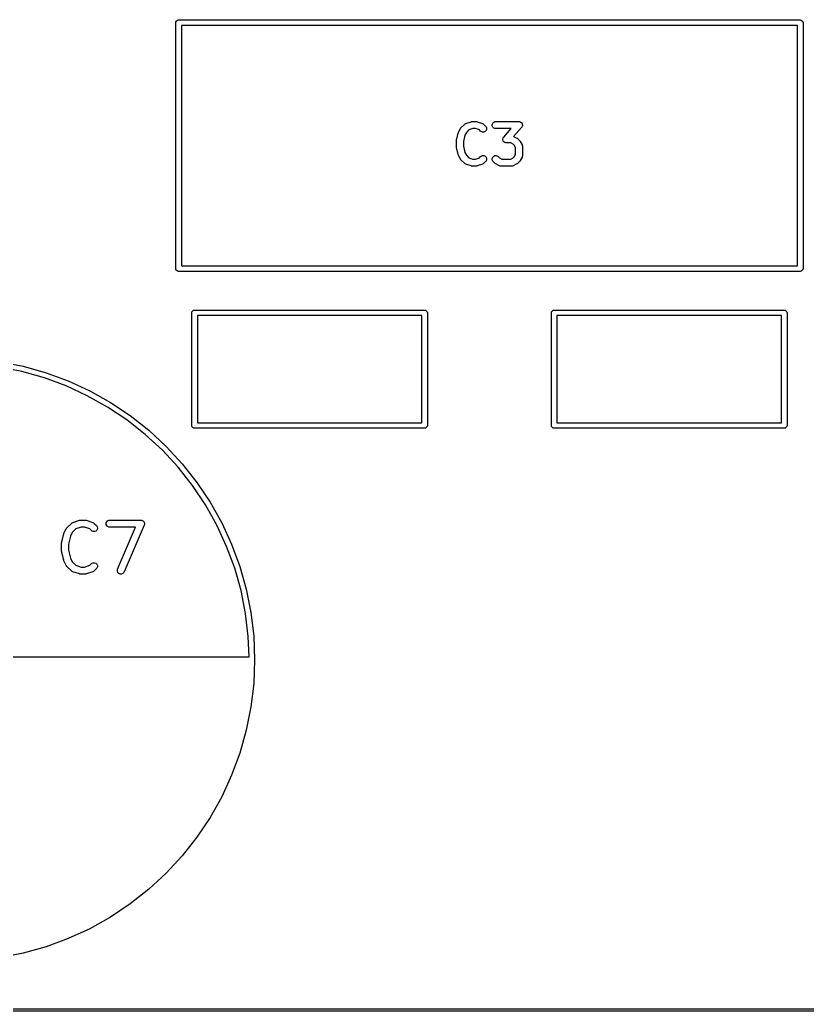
# Model space of a CAD drawing. Extents: x 95.2 to 193.7, y -111.1 to -66.6.
# Drawn here: x 117 to 133.77, y -111.15 to -90.03 of the extents above; entities that cross this region are included whole.
import ezdxf

# ---------------------------------------------------------------- set-up
doc = ezdxf.new("R2010")
doc.units = 0
doc.layers.add('BLACK', color=7, linetype='CONTINUOUS')

msp = doc.modelspace()

# ---------------------------------------------------------------- linework, layer by layer
at = {"layer": 'BLACK', "linetype": 'CONTINUOUS'}
for p, q in [((120.32, -90.09), (120.324567, -90.067039)), ((120.32, -95.33), (120.32, -90.09)), ((120.324567, -90.067039), (120.357039, -90.034567)), ((120.357039, -90.034567), (120.38, -90.03)), ((120.38, -90.03), (133.62, -90.03)), ((120.44, -90.15), (120.44, -95.27)), ((133.56, -90.15), (120.44, -90.15)), ((133.56, -95.27), (133.56, -90.15)), ((133.62, -90.03), (133.642961, -90.034567)), ((133.642961, -90.034567), (133.675433, -90.067039)), ((133.675433, -90.067039), (133.68, -90.09)), ((133.68, -90.09), (133.68, -95.33)), ((126.394586, -92.333547), (126.470776, -92.257357)), ((126.470776, -92.257357), (126.482141, -92.248029)), ((126.482141, -92.248029), (126.484633, -92.246996)), ((126.484633, -92.246996), (126.486667, -92.245233)), ((126.486667, -92.245233), (126.500092, -92.239239)), ((126.500092, -92.239239), (126.614378, -92.201144)), ((126.614378, -92.201144), (126.621631, -92.199494)), ((126.621631, -92.199494), (126.623463, -92.198736)), ((126.623463, -92.198736), (126.626117, -92.198474)), ((126.626117, -92.198474), (126.628715, -92.197884)), ((126.628715, -92.197884), (126.630689, -92.198024)), ((126.630689, -92.198024), (126.638095, -92.197295)), ((126.638095, -92.197295), (126.714286, -92.197295)), ((126.714286, -92.197295), (126.721691, -92.198024)), ((126.721691, -92.198024), (126.723666, -92.197884)), ((126.723666, -92.197884), (126.726263, -92.198474)), ((126.726263, -92.198474), (126.728918, -92.198736)), ((126.728918, -92.198736), (126.730749, -92.199494)), ((126.730749, -92.199494), (126.738003, -92.201144)), ((126.738003, -92.201144), (126.852288, -92.239239)), ((126.852288, -92.239239), (126.865714, -92.245233)), ((126.865714, -92.245233), (126.867749, -92.246998)), ((126.867749, -92.246998), (126.870238, -92.248029)), ((126.870238, -92.248029), (126.881603, -92.257356)), ((126.881603, -92.257356), (126.919699, -92.295451)), ((127.059774, -92.257663), (127.070973, -92.230627)), ((127.059774, -92.286927), (127.059774, -92.257663)), ((127.070973, -92.313963), (127.059774, -92.286927)), ((127.070973, -92.230627), (127.091665, -92.209935)), ((127.091665, -92.209935), (127.118701, -92.198736)), ((127.118701, -92.198736), (127.133333, -92.197295)), ((127.133333, -92.197295), (127.628571, -92.197295)), ((127.628571, -92.197295), (127.636303, -92.198056)), ((127.636303, -92.198056), (127.638277, -92.197925)), ((127.638277, -92.197925), (127.639636, -92.198384)), ((127.639636, -92.198384), (127.643203, -92.198736)), ((127.643203, -92.198736), (127.654454, -92.203396)), ((127.654454, -92.203396), (127.665998, -92.207301)), ((127.665998, -92.207301), (127.667902, -92.208966)), ((127.667902, -92.208966), (127.670239, -92.209935)), ((127.670239, -92.209935), (127.678849, -92.218545)), ((127.678849, -92.218545), (127.688022, -92.226571)), ((127.688022, -92.226571), (127.689144, -92.22884)), ((127.689144, -92.22884), (127.690931, -92.230627)), ((127.690931, -92.230627), (127.695589, -92.241874)), ((127.695589, -92.241874), (127.700994, -92.252802)), ((127.70213, -92.286927), (127.697469, -92.298178)), ((127.700994, -92.252802), (127.701162, -92.255326)), ((127.701162, -92.255326), (127.70213, -92.257663)), ((127.70213, -92.257663), (127.70213, -92.269838)), ((127.70213, -92.269838), (127.702941, -92.282001)), ((127.702941, -92.282001), (127.70213, -92.284398)), ((127.70213, -92.284398), (127.70213, -92.286927)), ((126.298667, -92.596961), (126.336763, -92.44458)), ((126.336763, -92.44458), (126.337148, -92.4435)), ((126.337148, -92.4435), (126.337187, -92.442962)), ((126.337187, -92.442962), (126.339511, -92.436886)), ((126.339511, -92.436886), (126.34171, -92.430735)), ((126.34171, -92.430735), (126.342032, -92.430299)), ((126.342032, -92.430299), (126.342442, -92.42923)), ((126.342442, -92.42923), (126.380537, -92.353039)), ((126.380537, -92.353039), (126.384501, -92.346739)), ((126.384501, -92.346739), (126.385259, -92.344912)), ((126.385259, -92.344912), (126.386947, -92.342855)), ((126.386947, -92.342855), (126.388369, -92.340596)), ((126.388369, -92.340596), (126.389867, -92.339296)), ((126.389867, -92.339296), (126.394586, -92.333547)), ((126.480288, -92.488946), (126.446428, -92.624387)), ((126.509258, -92.431006), (126.480288, -92.488946)), ((126.564322, -92.375942), (126.509258, -92.431006)), ((126.650265, -92.347295), (126.564322, -92.375942)), ((126.702116, -92.347295), (126.650265, -92.347295)), ((126.788057, -92.375942), (126.702116, -92.347295)), ((126.813635, -92.401519), (126.788057, -92.375942)), ((126.825, -92.410846), (126.813635, -92.401519)), ((126.852036, -92.422044), (126.825, -92.410846)), ((126.881299, -92.422044), (126.852036, -92.422044)), ((126.908335, -92.410845), (126.881299, -92.422044)), ((126.929028, -92.390152), (126.908335, -92.410845)), ((126.919699, -92.295451), (126.929027, -92.306816)), ((126.929027, -92.306816), (126.940226, -92.333852)), ((126.940226, -92.363115), (126.929028, -92.390152)), ((126.940226, -92.333852), (126.940226, -92.363115)), ((127.091665, -92.334655), (127.070973, -92.313963)), ((127.118701, -92.345854), (127.091665, -92.334655)), ((127.133333, -92.347295), (127.118701, -92.345854)), ((127.463289, -92.347295), (127.133333, -92.347295)), ((127.305462, -92.527669), (127.463289, -92.347295)), ((127.685015, -92.321682), (127.517054, -92.513636)), ((127.689535, -92.315358), (127.685015, -92.321682)), ((127.690931, -92.313963), (127.689535, -92.315358)), ((127.691479, -92.312639), (127.690931, -92.313963)), ((127.693565, -92.309722), (127.691479, -92.312639)), ((127.697469, -92.298178), (127.693565, -92.309722)), ((126.296428, -92.615152), (126.296679, -92.612598)), ((126.296428, -92.729438), (126.296428, -92.615152)), ((126.296517, -92.611506), (126.297326, -92.606031)), ((126.296679, -92.612598), (126.296517, -92.611506)), ((126.297326, -92.606031), (126.297869, -92.60052)), ((126.297869, -92.60052), (126.298291, -92.599499)), ((126.298291, -92.599499), (126.298667, -92.596961)), ((126.446428, -92.624387), (126.446428, -92.720202)), ((127.287536, -92.567351), (127.288346, -92.564955)), ((127.288346, -92.579504), (127.287536, -92.567351)), ((127.288346, -92.562425), (127.293009, -92.551167)), ((127.288346, -92.564955), (127.288346, -92.562425)), ((127.288346, -92.591689), (127.288346, -92.579504)), ((127.289313, -92.594025), (127.288346, -92.591689)), ((127.289482, -92.596549), (127.289313, -92.594025)), ((127.294884, -92.607474), (127.289482, -92.596549)), ((127.293009, -92.551167), (127.296911, -92.53963)), ((127.299545, -92.618725), (127.294884, -92.607474)), ((127.296911, -92.53963), (127.298996, -92.536712)), ((127.298996, -92.536712), (127.299545, -92.535389)), ((127.299545, -92.535389), (127.30094, -92.533993)), ((127.301331, -92.620511), (127.299545, -92.618725)), ((127.30094, -92.533993), (127.305462, -92.527669)), ((127.302454, -92.622781), (127.301331, -92.620511)), ((127.311626, -92.630806), (127.302454, -92.622781)), ((127.320237, -92.639417), (127.311626, -92.630806)), ((127.322573, -92.640385), (127.320237, -92.639417)), ((127.324478, -92.642051), (127.322573, -92.640385)), ((127.336015, -92.645952), (127.324478, -92.642051)), ((127.347273, -92.650616), (127.336015, -92.645952)), ((127.350843, -92.650967), (127.347273, -92.650616)), ((127.352199, -92.651426), (127.350843, -92.650967)), ((127.354166, -92.651294), (127.352199, -92.651426)), ((127.361905, -92.652057), (127.354166, -92.651294)), ((127.458485, -92.652057), (127.361905, -92.652057)), ((127.507954, -92.676791), (127.458485, -92.652057)), ((127.528836, -92.697673), (127.507954, -92.676791)), ((127.517054, -92.513636), (127.585922, -92.54807)), ((127.553571, -92.747142), (127.528836, -92.697673)), ((127.585922, -92.54807), (127.592221, -92.552034)), ((127.592221, -92.552034), (127.594049, -92.552792)), ((127.594049, -92.552792), (127.596105, -92.55448)), ((127.596105, -92.55448), (127.598365, -92.555902)), ((127.598365, -92.555902), (127.599664, -92.5574)), ((127.599664, -92.5574), (127.605414, -92.562119)), ((127.605414, -92.562119), (127.643509, -92.600214)), ((127.643509, -92.600214), (127.648227, -92.605963)), ((127.648227, -92.605963), (127.649726, -92.607263)), ((127.649726, -92.607263), (127.651147, -92.609522)), ((127.651147, -92.609522), (127.652836, -92.611579)), ((127.652836, -92.611579), (127.653593, -92.613406)), ((127.653593, -92.613406), (127.657558, -92.619706)), ((127.657558, -92.619706), (127.695653, -92.695897)), ((127.695653, -92.695897), (127.700908, -92.709629)), ((127.700908, -92.709629), (127.701098, -92.712316)), ((127.701098, -92.712316), (127.70213, -92.714806)), ((127.70213, -92.714806), (127.703571, -92.729438)), ((126.296679, -92.731991), (126.296428, -92.729438)), ((126.296517, -92.733084), (126.296679, -92.731991)), ((126.297326, -92.738558), (126.296517, -92.733084)), ((126.297869, -92.74407), (126.297326, -92.738558)), ((126.298291, -92.74509), (126.297869, -92.74407)), ((126.298667, -92.747629), (126.298291, -92.74509)), ((126.336763, -92.90001), (126.298667, -92.747629)), ((126.337148, -92.901089), (126.336763, -92.90001)), ((126.337187, -92.901628), (126.337148, -92.901089)), ((126.339511, -92.907703), (126.337187, -92.901628)), ((126.34171, -92.913855), (126.339511, -92.907703)), ((126.342032, -92.91429), (126.34171, -92.913855)), ((126.342442, -92.91536), (126.342032, -92.91429)), ((126.380537, -92.99155), (126.342442, -92.91536)), ((126.446428, -92.720202), (126.480288, -92.855642)), ((126.480288, -92.855642), (126.509258, -92.913582)), ((126.509258, -92.913582), (126.564323, -92.968648)), ((126.824999, -92.933743), (126.852036, -92.922545)), ((126.852036, -92.922545), (126.881299, -92.922545)), ((126.881299, -92.922545), (126.908335, -92.933743)), ((127.091666, -92.933743), (127.118703, -92.922545)), ((127.118703, -92.922545), (127.147965, -92.922545)), ((127.147965, -92.922545), (127.175001, -92.933744)), ((127.528836, -92.951677), (127.553571, -92.902209)), ((127.553571, -92.902209), (127.553571, -92.747142)), ((127.703571, -92.919914), (127.70213, -92.934546)), ((127.703571, -92.729438), (127.703571, -92.919914)), ((126.3845, -92.997846), (126.380537, -92.99155)), ((126.385258, -92.999676), (126.3845, -92.997846)), ((126.386947, -93.001734), (126.385258, -92.999676)), ((126.388369, -93.003993), (126.386947, -93.001734)), ((126.389867, -93.005292), (126.388369, -93.003993)), ((126.394586, -93.011042), (126.389867, -93.005292)), ((126.470776, -93.087233), (126.394586, -93.011042)), ((126.482141, -93.09656), (126.470776, -93.087233)), ((126.484631, -93.097591), (126.482141, -93.09656)), ((126.486667, -93.099357), (126.484631, -93.097591)), ((126.500092, -93.105351), (126.486667, -93.099357)), ((126.614378, -93.143446), (126.500092, -93.105351)), ((126.564323, -92.968648), (126.650265, -92.997295)), ((126.650265, -92.997295), (126.702116, -92.997295)), ((126.702116, -92.997295), (126.788057, -92.968648)), ((126.852288, -93.105351), (126.738003, -93.143446)), ((126.788057, -92.968648), (126.813634, -92.943071)), ((126.813634, -92.943071), (126.824999, -92.933743)), ((126.865714, -93.099357), (126.852288, -93.105351)), ((126.86775, -93.09759), (126.865714, -93.099357)), ((126.870239, -93.09656), (126.86775, -93.09759)), ((126.881604, -93.087233), (126.870239, -93.09656)), ((126.9197, -93.049137), (126.881604, -93.087233)), ((126.908335, -92.933743), (126.929028, -92.954436)), ((126.929028, -93.037772), (126.9197, -93.049137)), ((126.929028, -92.954436), (126.940226, -92.981472)), ((126.940226, -93.010735), (126.929028, -93.037772)), ((126.940226, -92.981472), (126.940226, -93.010735)), ((127.059774, -92.981472), (127.070973, -92.954436)), ((127.059774, -93.010734), (127.059774, -92.981472)), ((127.070972, -93.037771), (127.059774, -93.010734)), ((127.080299, -93.049136), (127.070972, -93.037771)), ((127.070973, -92.954436), (127.091666, -92.933743)), ((127.118394, -93.087232), (127.080299, -93.049136)), ((127.124145, -93.091952), (127.118394, -93.087232)), ((127.125444, -93.09345), (127.124145, -93.091952)), ((127.127699, -93.094869), (127.125444, -93.09345)), ((127.129759, -93.09656), (127.127699, -93.094869)), ((127.131589, -93.097318), (127.129759, -93.09656)), ((127.137887, -93.101282), (127.131589, -93.097318)), ((127.214078, -93.139377), (127.137887, -93.101282)), ((127.175001, -92.933744), (127.186367, -92.943072)), ((127.186367, -92.943072), (127.215855, -92.972561)), ((127.215855, -92.972561), (127.265324, -92.997295)), ((127.265324, -92.997295), (127.458485, -92.997295)), ((127.458485, -92.997295), (127.507953, -92.972561)), ((127.507953, -92.972561), (127.528836, -92.951677)), ((127.585922, -93.101282), (127.509731, -93.139377)), ((127.592221, -93.097317), (127.585922, -93.101282)), ((127.594049, -93.09656), (127.592221, -93.097317)), ((127.596105, -93.094872), (127.594049, -93.09656)), ((127.598365, -93.09345), (127.596105, -93.094872)), ((127.599665, -93.09195), (127.598365, -93.09345)), ((127.605415, -93.087232), (127.599665, -93.09195)), ((127.64351, -93.049136), (127.605415, -93.087232)), ((127.648227, -93.043387), (127.64351, -93.049136)), ((127.649726, -93.042088), (127.648227, -93.043387)), ((127.651147, -93.039829), (127.649726, -93.042088)), ((127.652837, -93.037771), (127.651147, -93.039829)), ((127.653594, -93.035941), (127.652837, -93.037771)), ((127.657558, -93.029645), (127.653594, -93.035941)), ((127.695653, -92.953455), (127.657558, -93.029645)), ((127.700908, -92.939723), (127.695653, -92.953455)), ((127.701098, -92.937035), (127.700908, -92.939723)), ((127.70213, -92.934546), (127.701098, -92.937035)), ((126.621631, -93.145095), (126.614378, -93.143446)), ((126.623463, -93.145854), (126.621631, -93.145095)), ((126.626117, -93.146115), (126.623463, -93.145854)), ((126.628715, -93.146706), (126.626117, -93.146115)), ((126.630689, -93.146565), (126.628715, -93.146706)), ((126.638095, -93.147295), (126.630689, -93.146565)), ((126.714286, -93.147295), (126.638095, -93.147295)), ((126.721691, -93.146565), (126.714286, -93.147295)), ((126.723666, -93.146706), (126.721691, -93.146565)), ((126.726263, -93.146115), (126.723666, -93.146706)), ((126.728918, -93.145854), (126.726263, -93.146115)), ((126.730749, -93.145095), (126.728918, -93.145854)), ((126.738003, -93.143446), (126.730749, -93.145095)), ((127.22781, -93.144632), (127.214078, -93.139377)), ((127.230497, -93.144822), (127.22781, -93.144632)), ((127.232987, -93.145854), (127.230497, -93.144822)), ((127.247619, -93.147295), (127.232987, -93.145854)), ((127.47619, -93.147295), (127.247619, -93.147295)), ((127.490822, -93.145854), (127.47619, -93.147295)), ((127.493311, -93.144822), (127.490822, -93.145854)), ((127.495999, -93.144632), (127.493311, -93.144822)), ((127.509731, -93.139377), (127.495999, -93.144632)), ((120.324567, -95.352961), (120.32, -95.33)), ((120.357039, -95.385433), (120.324567, -95.352961)), ((120.38, -95.39), (120.357039, -95.385433)), ((133.62, -95.39), (120.38, -95.39)), ((120.44, -95.27), (133.56, -95.27)), ((133.642961, -95.385433), (133.62, -95.39)), ((133.675433, -95.352961), (133.642961, -95.385433)), ((133.68, -95.33), (133.675433, -95.352961)), ((120.66, -96.2725), (120.664567, -96.249539)), ((120.66, -98.6725), (120.66, -96.2725)), ((120.664567, -96.249539), (120.697039, -96.217067)), ((120.697039, -96.217067), (120.72, -96.2125)), ((120.72, -96.2125), (125.62, -96.2125)), ((125.62, -96.2125), (125.642961, -96.217067)), ((125.642961, -96.217067), (125.675433, -96.249539)), ((125.675433, -96.249539), (125.68, -96.2725)), ((125.68, -96.2725), (125.68, -98.6725)), ((128.32, -96.2725), (128.324567, -96.249539)), ((128.32, -98.6725), (128.32, -96.2725)), ((128.324567, -96.249539), (128.357039, -96.217067)), ((128.357039, -96.217067), (128.38, -96.2125)), ((128.38, -96.2125), (133.28, -96.2125)), ((133.28, -96.2125), (133.302961, -96.217067)), ((133.302961, -96.217067), (133.335433, -96.249539)), ((133.335433, -96.249539), (133.34, -96.2725)), ((133.34, -96.2725), (133.34, -98.6725)), ((120.78, -96.3325), (120.78, -98.6125)), ((125.56, -96.3325), (120.78, -96.3325)), ((125.56, -98.6125), (125.56, -96.3325)), ((128.44, -96.3325), (128.44, -98.6125)), ((133.22, -96.3325), (128.44, -96.3325)), ((133.22, -98.6125), (133.22, -96.3325)), ((116.575874, -97.312914), (117.071054, -97.411411)), ((117.044177, -97.523361), (116.557863, -97.426628)), ((117.521402, -97.657953), (117.044177, -97.523361)), ((117.071054, -97.411411), (117.556979, -97.548457)), ((117.556979, -97.548457), (118.030654, -97.723205)), ((117.986596, -97.829572), (117.521402, -97.657953)), ((118.030654, -97.723205), (118.489159, -97.934578)), ((118.436891, -98.037161), (117.986596, -97.829572)), ((118.489159, -97.934578), (118.929666, -98.181274)), ((118.86951, -98.279439), (118.436891, -98.037161)), ((118.929666, -98.181274), (119.349459, -98.461771)), ((119.281787, -98.554914), (118.86951, -98.279439)), ((119.671179, -98.861886), (119.281787, -98.554914)), ((119.349459, -98.461771), (119.745951, -98.77434)), ((120.78, -98.6125), (125.56, -98.6125)), ((128.44, -98.6125), (133.22, -98.6125)), ((119.745951, -98.77434), (120.116697, -99.117053)), ((120.664567, -98.695461), (120.66, -98.6725)), ((120.697039, -98.727933), (120.664567, -98.695461)), ((120.72, -98.7325), (120.697039, -98.727933)), ((125.62, -98.7325), (120.72, -98.7325)), ((125.642961, -98.727933), (125.62, -98.7325)), ((125.675433, -98.695461), (125.642961, -98.727933)), ((125.68, -98.6725), (125.675433, -98.695461)), ((128.324567, -98.695461), (128.32, -98.6725)), ((128.357039, -98.727933), (128.324567, -98.695461)), ((128.38, -98.7325), (128.357039, -98.727933)), ((133.28, -98.7325), (128.38, -98.7325)), ((133.302961, -98.727933), (133.28, -98.7325)), ((133.335433, -98.695461), (133.302961, -98.727933)), ((133.34, -98.6725), (133.335433, -98.695461)), ((120.035287, -99.198463), (119.671179, -98.861886)), ((120.371864, -99.562571), (120.035287, -99.198463)), ((120.116697, -99.117053), (120.45941, -99.487799)), ((120.678836, -99.951963), (120.371864, -99.562571)), ((120.45941, -99.487799), (120.771979, -99.884291)), ((120.771979, -99.884291), (121.052476, -100.304084)), ((120.954311, -100.36424), (120.678836, -99.951963)), ((121.052476, -100.304084), (121.299172, -100.744591)), ((121.196589, -100.796859), (120.954311, -100.36424)), ((118.112619, -100.746208), (118.126045, -100.740214)), ((118.126045, -100.740214), (118.268901, -100.692595)), ((118.268901, -100.692595), (118.276156, -100.690945)), ((118.276156, -100.690945), (118.277987, -100.690187)), ((118.277987, -100.690187), (118.28064, -100.689925)), ((118.28064, -100.689925), (118.283238, -100.689335)), ((118.283238, -100.689335), (118.285212, -100.689475)), ((118.285212, -100.689475), (118.292619, -100.688746)), ((118.292619, -100.688746), (118.387857, -100.688746)), ((118.387857, -100.688746), (118.395262, -100.689475)), ((118.395262, -100.689475), (118.397237, -100.689335)), ((118.397237, -100.689335), (118.399834, -100.689925)), ((118.399834, -100.689925), (118.402489, -100.690187)), ((118.402489, -100.690187), (118.40432, -100.690945)), ((118.40432, -100.690945), (118.411574, -100.692595)), ((118.411574, -100.692595), (118.554431, -100.740214)), ((118.554431, -100.740214), (118.567856, -100.746208)), ((118.838108, -100.749114), (118.849307, -100.722078)), ((118.849307, -100.722078), (118.869999, -100.701386)), ((118.869999, -100.701386), (118.897035, -100.690187)), ((118.897035, -100.690187), (118.911667, -100.688746)), ((118.911667, -100.688746), (119.578333, -100.688746)), ((119.578333, -100.688746), (119.592965, -100.690187)), ((119.592965, -100.690187), (119.593395, -100.690365)), ((119.593395, -100.690365), (119.59386, -100.690371)), ((119.59386, -100.690371), (119.606866, -100.695945)), ((119.606866, -100.695945), (119.620001, -100.701386)), ((119.620001, -100.701386), (119.62033, -100.701715)), ((119.62033, -100.701715), (119.620758, -100.701899)), ((119.620758, -100.701899), (119.630653, -100.712038)), ((119.630653, -100.712038), (119.640693, -100.722078)), ((119.640693, -100.722078), (119.640871, -100.722508)), ((119.640871, -100.722508), (119.641197, -100.722842)), ((119.641197, -100.722842), (119.64647, -100.736024)), ((119.64647, -100.736024), (119.651892, -100.749114)), ((117.939823, -100.9683), (117.987442, -100.873062)), ((117.987442, -100.873062), (117.991406, -100.866762)), ((117.991406, -100.866762), (117.992164, -100.864935)), ((117.992164, -100.864935), (117.993852, -100.862878)), ((117.993852, -100.862878), (117.995274, -100.860619)), ((117.995274, -100.860619), (117.996772, -100.859319)), ((117.996772, -100.859319), (118.001491, -100.85357)), ((118.001491, -100.85357), (118.096729, -100.758332)), ((118.116163, -100.95103), (118.077669, -101.028017)), ((118.096729, -100.758332), (118.108094, -100.749004)), ((118.108094, -100.749004), (118.110584, -100.747972)), ((118.110584, -100.747972), (118.112619, -100.746208)), ((118.190276, -100.876917), (118.116163, -100.95103)), ((118.304789, -100.838746), (118.190276, -100.876917)), ((118.375687, -100.838746), (118.304789, -100.838746)), ((118.4902, -100.876917), (118.375687, -100.838746)), ((118.5253, -100.912017), (118.4902, -100.876917)), ((118.536665, -100.921344), (118.5253, -100.912017)), ((118.563701, -100.932543), (118.536665, -100.921344)), ((118.592964, -100.932543), (118.563701, -100.932543)), ((118.567856, -100.746208), (118.569891, -100.747973)), ((118.569891, -100.747973), (118.572382, -100.749005)), ((118.572382, -100.749005), (118.583747, -100.758332)), ((118.583747, -100.758332), (118.631366, -100.805951)), ((118.62, -100.921344), (118.592964, -100.932543)), ((118.640693, -100.900651), (118.62, -100.921344)), ((118.631366, -100.805951), (118.640693, -100.817316)), ((118.640693, -100.817316), (118.651892, -100.844352)), ((118.651892, -100.873615), (118.640693, -100.900651)), ((118.651892, -100.844352), (118.651892, -100.873615)), ((118.838108, -100.778378), (118.838108, -100.749114)), ((118.849307, -100.805414), (118.838108, -100.778378)), ((118.869999, -100.826106), (118.849307, -100.805414)), ((118.897035, -100.837305), (118.869999, -100.826106)), ((118.911667, -100.838746), (118.897035, -100.837305)), ((119.464592, -100.838746), (118.911667, -100.838746)), ((119.080826, -101.734202), (119.464592, -100.838746)), ((119.647269, -100.79329), (119.218698, -101.79329)), ((119.651708, -100.779274), (119.647269, -100.79329)), ((119.651713, -100.778808), (119.651708, -100.779274)), ((119.651892, -100.778378), (119.651713, -100.778808)), ((119.651892, -100.749114), (119.651892, -100.749579)), ((119.651892, -100.749579), (119.652065, -100.750012)), ((119.652065, -100.750012), (119.651892, -100.764192)), ((119.651892, -100.764192), (119.651892, -100.778378)), ((121.404178, -101.247154), (121.196589, -100.796859)), ((121.299172, -100.744591), (121.510545, -101.203096)), ((117.886525, -101.174127), (117.934144, -100.983651)), ((117.934144, -100.983651), (117.934529, -100.982571)), ((117.934529, -100.982571), (117.934568, -100.982032)), ((117.934568, -100.982032), (117.936895, -100.97595)), ((117.936895, -100.97595), (117.939091, -100.969805)), ((117.939091, -100.969805), (117.939413, -100.969369)), ((117.939413, -100.969369), (117.939823, -100.9683)), ((118.077669, -101.028017), (118.034286, -101.201551)), ((117.884286, -101.192317), (117.884537, -101.189763)), ((117.884286, -101.335174), (117.884286, -101.192317)), ((117.884537, -101.337727), (117.884286, -101.335174)), ((117.884375, -101.188671), (117.885184, -101.183197)), ((117.884537, -101.189763), (117.884375, -101.188671)), ((117.884375, -101.33882), (117.884537, -101.337727)), ((117.885184, -101.344293), (117.884375, -101.33882)), ((117.885184, -101.183197), (117.885727, -101.177685)), ((117.885727, -101.349806), (117.885184, -101.344293)), ((117.885727, -101.177685), (117.886149, -101.176663)), ((117.886149, -101.350827), (117.885727, -101.349806)), ((117.886149, -101.176663), (117.886525, -101.174127)), ((117.886525, -101.353364), (117.886149, -101.350827)), ((117.934144, -101.54384), (117.886525, -101.353364)), ((118.034286, -101.201551), (118.034286, -101.32594)), ((118.034286, -101.32594), (118.077669, -101.499474)), ((121.575797, -101.712348), (121.404178, -101.247154)), ((121.510545, -101.203096), (121.685293, -101.676771)), ((117.934529, -101.544919), (117.934144, -101.54384)), ((117.934568, -101.545459), (117.934529, -101.544919)), ((117.936895, -101.55154), (117.934568, -101.545459)), ((117.939091, -101.557686), (117.936895, -101.55154)), ((117.939413, -101.558121), (117.939091, -101.557686)), ((117.939823, -101.559191), (117.939413, -101.558121)), ((117.987442, -101.654429), (117.939823, -101.559191)), ((118.077669, -101.499474), (118.116163, -101.576461)), ((118.116163, -101.576461), (118.190276, -101.650575)), ((117.991405, -101.660725), (117.987442, -101.654429)), ((117.992163, -101.662555), (117.991405, -101.660725)), ((117.993852, -101.664613), (117.992163, -101.662555)), ((117.995274, -101.666872), (117.993852, -101.664613)), ((117.996772, -101.668171), (117.995274, -101.666872)), ((118.001491, -101.673921), (117.996772, -101.668171)), ((118.096729, -101.76916), (118.001491, -101.673921)), ((118.108094, -101.778488), (118.096729, -101.76916)), ((118.110584, -101.779519), (118.108094, -101.778488)), ((118.112619, -101.781284), (118.110584, -101.779519)), ((118.126045, -101.787278), (118.112619, -101.781284)), ((118.268901, -101.834897), (118.126045, -101.787278)), ((118.190276, -101.650575), (118.304789, -101.688746)), ((118.304789, -101.688746), (118.375687, -101.688746)), ((118.375687, -101.688746), (118.4902, -101.650574)), ((118.554431, -101.787278), (118.411574, -101.834897)), ((118.4902, -101.650574), (118.525299, -101.615475)), ((118.525299, -101.615475), (118.536665, -101.606147)), ((118.536665, -101.606147), (118.563701, -101.594948)), ((118.567856, -101.781284), (118.554431, -101.787278)), ((118.563701, -101.594948), (118.592964, -101.594948)), ((118.569891, -101.779518), (118.567856, -101.781284)), ((118.572382, -101.778487), (118.569891, -101.779518)), ((118.583748, -101.769159), (118.572382, -101.778487)), ((118.631366, -101.72154), (118.583748, -101.769159)), ((118.592964, -101.594948), (118.62, -101.606146)), ((118.62, -101.606146), (118.640693, -101.626839)), ((118.640694, -101.710174), (118.631366, -101.72154)), ((118.640693, -101.626839), (118.651892, -101.653875)), ((118.651892, -101.683138), (118.640694, -101.710174)), ((118.651892, -101.653875), (118.651892, -101.683138)), ((119.07603, -101.77748), (119.076387, -101.748219)), ((119.086898, -101.80465), (119.07603, -101.77748)), ((119.076387, -101.748219), (119.080826, -101.734202)), ((119.218698, -101.79329), (119.21161, -101.806171)), ((121.710389, -102.189573), (121.575797, -101.712348)), ((121.685293, -101.676771), (121.822339, -102.162696)), ((118.276156, -101.836546), (118.268901, -101.834897)), ((118.277987, -101.837305), (118.276156, -101.836546)), ((118.28064, -101.837566), (118.277987, -101.837305)), ((118.283238, -101.838157), (118.28064, -101.837566)), ((118.285212, -101.838016), (118.283238, -101.838157)), ((118.292619, -101.838746), (118.285212, -101.838016)), ((118.387857, -101.838746), (118.292619, -101.838746)), ((118.395262, -101.838016), (118.387857, -101.838746)), ((118.397237, -101.838157), (118.395262, -101.838016)), ((118.399834, -101.837566), (118.397237, -101.838157)), ((118.402489, -101.837305), (118.399834, -101.837566)), ((118.40432, -101.836546), (118.402489, -101.837305)), ((118.411574, -101.834897), (118.40432, -101.836546)), ((119.107337, -101.825594), (119.086898, -101.80465)), ((119.134235, -101.837121), (119.107337, -101.825594)), ((119.163496, -101.837478), (119.134235, -101.837121)), ((119.190666, -101.82661), (119.163496, -101.837478)), ((119.21161, -101.806171), (119.190666, -101.82661)), ((121.807122, -102.675887), (121.710389, -102.189573)), ((121.822339, -102.162696), (121.920836, -102.657876)), ((121.865402, -103.168291), (121.807122, -102.675887)), ((121.920836, -102.657876), (121.980178, -103.159258)), ((121.882512, -103.60375), (121.865402, -103.168291)), ((121.980178, -103.159258), (122, -103.66375)), ((109.257488, -103.60375), (121.882512, -103.60375)), ((122, -103.66375), (121.980178, -104.168242)), ((121.980178, -104.168242), (121.920836, -104.669624)), ((121.920836, -104.669624), (121.822339, -105.164804)), ((121.822339, -105.164804), (121.685293, -105.650729)), ((121.685293, -105.650729), (121.510545, -106.124404)), ((121.510545, -106.124404), (121.299172, -106.582909)), ((121.299172, -106.582909), (121.052476, -107.023416)), ((121.052476, -107.023416), (120.771979, -107.443209)), ((120.771979, -107.443209), (120.45941, -107.839701)), ((120.45941, -107.839701), (120.116697, -108.210447)), ((120.116697, -108.210447), (119.745951, -108.55316)), ((119.745951, -108.55316), (119.349459, -108.865729)), ((119.349459, -108.865729), (118.929666, -109.146226)), ((118.929666, -109.146226), (118.489159, -109.392922)), ((118.489159, -109.392922), (118.030654, -109.604295)), ((118.030654, -109.604295), (117.556979, -109.779043)), ((117.556979, -109.779043), (117.071054, -109.916089)), ((117.071054, -109.916089), (116.575874, -110.014586)), ((193.675, -111.15), (95.25, -111.15)), ((95.275, -111.1), (193.65, -111.1))]:
    msp.add_line(p, q, dxfattribs=at)

doc.saveas('drawing.dxf')
